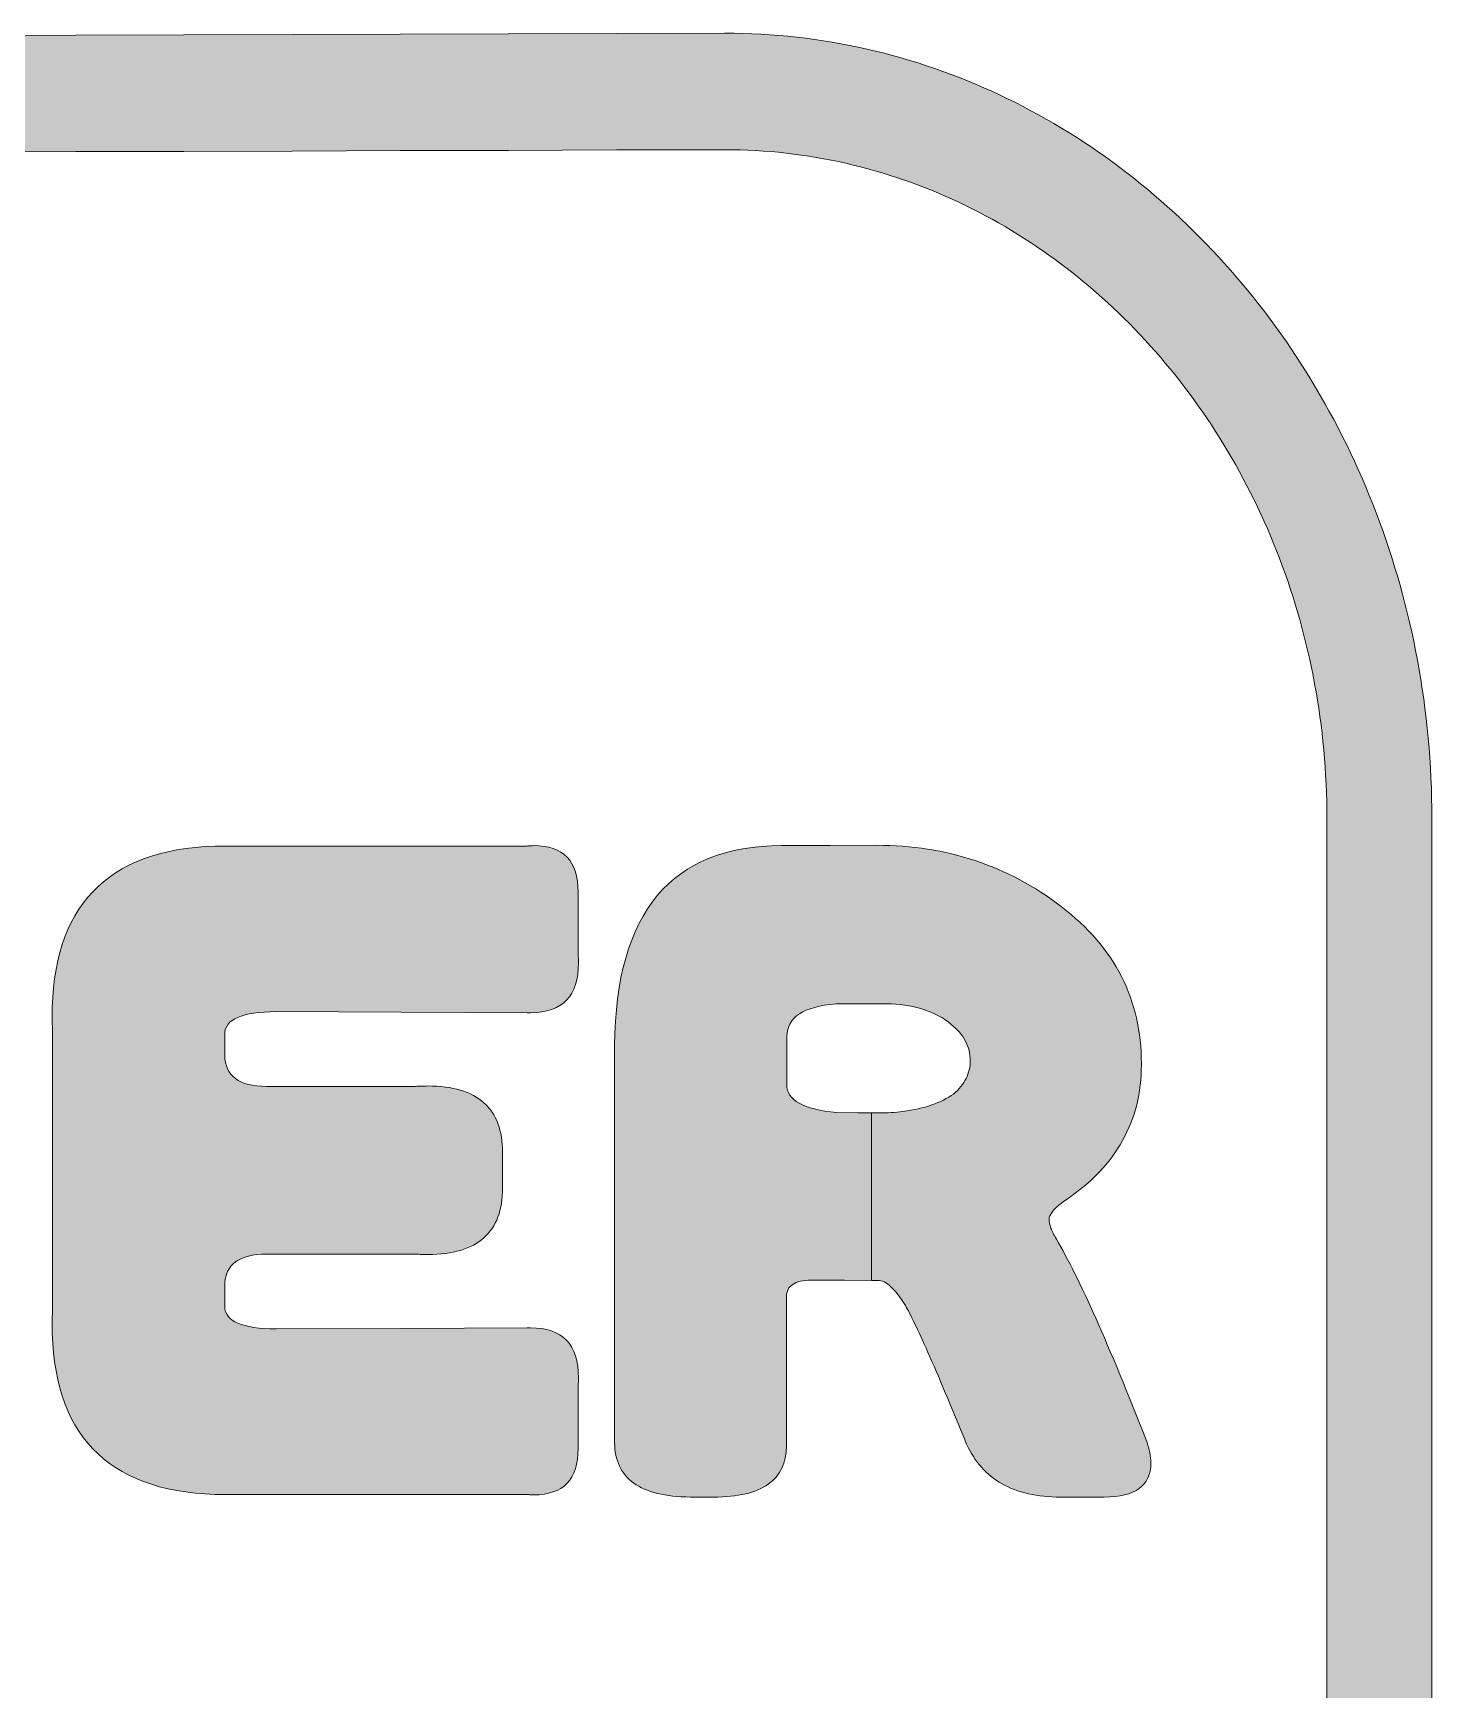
# Model space of a CAD drawing. Header units: millimetres. Extents: x 20 to 38, y -35 to 87.
# Drawn here: x 32.49 to 37.77, y 73.18 to 79.44 of the extents above; entities that cross this region are included whole.
import ezdxf

# ---------------------------------------------------------------- set-up
doc = ezdxf.new("R2010")
doc.units = ezdxf.units.MM
doc.header["$MEASUREMENT"] = 0
doc.layers.add('Layer 2', color=7, linetype='Continuous', lineweight=0)

# ---------------------------------------------------------------- blocks, each defined once
blk = doc.blocks.new('Block_0')
at = {"layer": 'Layer 2', "transparency": 33554687}
h = blk.add_hatch(color=7, dxfattribs=at)
h.dxf.hatch_style = 2
edge = h.paths.add_edge_path()
edge.add_spline(control_points=[(32.5635, 75.6802), (32.5629, 75.6862), (32.5626, 75.6922), (32.5624, 75.6981), (32.5622, 75.7041), (32.5621, 75.71), (32.5621, 75.716), (32.5621, 75.9246), (32.6132, 76.0829), (32.7156, 76.1908), (32.8181, 76.2987), (32.9717, 76.3563), (33.1767, 76.3637), (33.1767, 76.3637), (33.7663, 76.3637), (33.7663, 76.3637), (33.7663, 76.3637), (34.3559, 76.3637), (34.3559, 76.3637), (34.3608, 76.3642), (34.3652, 76.3646), (34.3696, 76.3648), (34.3739, 76.365), (34.378, 76.3651), (34.3821, 76.3651), (34.4379, 76.3651), (34.4796, 76.3505), (34.5074, 76.3214), (34.5351, 76.2922), (34.5489, 76.2485), (34.5489, 76.1901), (34.5489, 76.1901), (34.5489, 76.0709), (34.5489, 76.0709), (34.5489, 76.0709), (34.5489, 75.9517), (34.5489, 75.9517), (34.5496, 75.9467), (34.5499, 75.9418), (34.5501, 75.937), (34.5502, 75.9321), (34.5502, 75.9274), (34.5502, 75.9227), (34.5502, 75.8599), (34.5353, 75.8127), (34.5052, 75.7812), (34.4751, 75.7497), (34.43, 75.734), (34.3697, 75.734), (34.3697, 75.734), (34.3628, 75.734), (34.3628, 75.734), (34.3628, 75.734), (34.3559, 75.734), (34.3559, 75.734), (34.3559, 75.734), (33.8821, 75.736), (33.8821, 75.736), (33.8821, 75.736), (33.4082, 75.7381), (33.4082, 75.7381), (33.3443, 75.7376), (33.2961, 75.7303), (33.2638, 75.7163), (33.2314, 75.7023), (33.2148, 75.6816), (33.2139, 75.654), (33.2139, 75.654), (33.2139, 75.6134), (33.2139, 75.6134), (33.2139, 75.6134), (33.2139, 75.5727), (33.2139, 75.5727), (33.2148, 75.5336), (33.2284, 75.5043), (33.2548, 75.4848), (33.2812, 75.4653), (33.3204, 75.4556), (33.3724, 75.4556), (33.3724, 75.4556), (33.6533, 75.4556), (33.6533, 75.4556), (33.6533, 75.4556), (33.9343, 75.4556), (33.9343, 75.4556), (33.9422, 75.4561), (33.9501, 75.4565), (33.958, 75.4567), (33.9658, 75.4569), (33.9735, 75.457), (33.9811, 75.457), (34.0755, 75.457), (34.1461, 75.436), (34.1932, 75.3939), (34.2402, 75.3519), (34.2636, 75.2889), (34.2636, 75.2048), (34.2636, 75.2048), (34.2636, 75.1386), (34.2636, 75.1386), (34.2636, 75.1386), (34.2636, 75.0725), (34.2636, 75.0725), (34.2636, 74.9884), (34.2402, 74.9254), (34.1932, 74.8834), (34.1461, 74.8413), (34.0755, 74.8203), (33.9811, 74.8203), (33.9735, 74.8203), (33.9658, 74.8204), (33.958, 74.8206), (33.9501, 74.8208), (33.9422, 74.8212), (33.9343, 74.8217), (33.9343, 74.8217), (33.6533, 74.8217), (33.6533, 74.8217), (33.6533, 74.8217), (33.3724, 74.8217), (33.3724, 74.8217), (33.3204, 74.8217), (33.2812, 74.812), (33.2548, 74.7925), (33.2284, 74.7729), (33.2148, 74.7437), (33.2139, 74.7046), (33.2139, 74.7046), (33.2139, 74.6639), (33.2139, 74.6639), (33.2139, 74.6639), (33.2139, 74.6233), (33.2139, 74.6233), (33.2148, 74.5957), (33.2314, 74.5749), (33.2638, 74.5609), (33.2961, 74.547), (33.3443, 74.5397), (33.4082, 74.5392), (33.4082, 74.5392), (33.8821, 74.5413), (33.8821, 74.5413), (33.8821, 74.5413), (34.3559, 74.5433), (34.3559, 74.5433), (34.3559, 74.5433), (34.3628, 74.5433), (34.3628, 74.5433), (34.3628, 74.5433), (34.3697, 74.5433), (34.3697, 74.5433), (34.43, 74.5433), (34.4751, 74.5276), (34.5052, 74.4961), (34.5353, 74.4646), (34.5502, 74.4174), (34.5502, 74.3545), (34.5502, 74.3499), (34.5502, 74.3452), (34.5501, 74.3403), (34.5499, 74.3355), (34.5496, 74.3306), (34.5489, 74.3256), (34.5489, 74.3256), (34.5489, 74.2064), (34.5489, 74.2064), (34.5489, 74.2064), (34.5489, 74.0872), (34.5489, 74.0872), (34.5489, 74.0288), (34.5351, 73.9851), (34.5074, 73.9559), (34.4796, 73.9267), (34.4379, 73.9122), (34.3821, 73.9122), (34.378, 73.9122), (34.3739, 73.9123), (34.3696, 73.9125), (34.3652, 73.9127), (34.3608, 73.9131), (34.3559, 73.9136), (34.3559, 73.9136), (33.7663, 73.9136), (33.7663, 73.9136), (33.7663, 73.9136), (33.1767, 73.9136), (33.1767, 73.9136), (32.9717, 73.921), (32.8181, 73.9786), (32.7156, 74.0865), (32.6132, 74.1944), (32.5621, 74.3526), (32.5621, 74.5612), (32.5621, 74.5673), (32.5622, 74.5732), (32.5624, 74.5792), (32.5626, 74.5851), (32.5629, 74.591), (32.5635, 74.5971), (32.5635, 74.5971), (32.5635, 75.1386), (32.5635, 75.1386), (32.5635, 75.1386), (32.5635, 75.6802), (32.5635, 75.6802)], knot_values=[0, 0, 0, 0, 1, 1, 1, 2, 2, 2, 3, 3, 3, 4, 4, 4, 5, 5, 5, 6, 6, 6, 7, 7, 7, 8, 8, 8, 9, 9, 9, 10, 10, 10, 11, 11, 11, 12, 12, 12, 13, 13, 13, 14, 14, 14, 15, 15, 15, 16, 16, 16, 17, 17, 17, 18, 18, 18, 19, 19, 19, 20, 20, 20, 21, 21, 21, 22, 22, 22, 23, 23, 23, 24, 24, 24, 25, 25, 25, 26, 26, 26, 27, 27, 27, 28, 28, 28, 29, 29, 29, 30, 30, 30, 31, 31, 31, 32, 32, 32, 33, 33, 33, 34, 34, 34, 35, 35, 35, 36, 36, 36, 37, 37, 37, 38, 38, 38, 39, 39, 39, 40, 40, 40, 41, 41, 41, 42, 42, 42, 43, 43, 43, 44, 44, 44, 45, 45, 45, 46, 46, 46, 47, 47, 47, 48, 48, 48, 49, 49, 49, 50, 50, 50, 51, 51, 51, 52, 52, 52, 53, 53, 53, 54, 54, 54, 55, 55, 55, 56, 56, 56, 57, 57, 57, 58, 58, 58, 59, 59, 59, 60, 60, 60, 61, 61, 61, 62, 62, 62, 63, 63, 63, 64, 64, 64, 65, 65, 65, 66, 66, 66, 67, 67, 67, 68, 68, 68, 68], degree=3, periodic=0)
h = blk.add_hatch(color=7, dxfattribs=at)
h.dxf.hatch_style = 2
edge = h.paths.add_edge_path()
edge.add_spline(control_points=[(36.7083, 74.0717), (36.7055, 74.0857), (36.7014, 74.1005), (36.6959, 74.1161), (36.6256, 74.2967), (36.5621, 74.4504), (36.5054, 74.5774), (36.4487, 74.7044), (36.3987, 74.8046), (36.3555, 74.8782), (36.3463, 74.8939), (36.3395, 74.9079), (36.3349, 74.9203), (36.3302, 74.9327), (36.3279, 74.9435), (36.3279, 74.9526), (36.3279, 74.9554), (36.3282, 74.9579), (36.3287, 74.9601), (36.3291, 74.9624), (36.3298, 74.9645), (36.3307, 74.9664), (36.3348, 74.9755), (36.342, 74.9852), (36.3524, 74.9953), (36.3627, 75.0054), (36.3762, 75.016), (36.3927, 75.027), (36.4873, 75.0913), (36.5582, 75.1659), (36.6056, 75.251), (36.6529, 75.336), (36.6766, 75.4313), (36.6766, 75.5369), (36.6766, 75.5369), (36.6766, 75.5397), (36.6766, 75.5397), (36.6766, 75.5397), (36.6766, 75.5424), (36.6766, 75.5424), (36.6766, 75.6628), (36.6513, 75.7724), (36.6009, 75.8711), (36.5505, 75.9699), (36.4749, 76.0578), (36.3741, 76.135), (36.2733, 76.2121), (36.1649, 76.27), (36.0488, 76.3086), (35.9327, 76.3472), (35.8089, 76.3665), (35.6775, 76.3665), (35.6775, 76.3665), (35.5011, 76.3658), (35.5011, 76.3658), (35.5011, 76.3658), (35.3247, 76.3651), (35.3247, 76.3651), (35.3247, 76.3651), (35.3213, 76.3651), (35.3213, 76.3651), (35.3213, 76.3651), (35.3178, 76.3651), (35.3178, 76.3651), (35.1097, 76.3651), (34.9531, 76.3021), (34.8479, 76.1763), (34.7427, 76.0504), (34.6889, 75.8616), (34.6867, 75.6099), (34.6867, 75.6099), (34.6867, 74.8596), (34.6867, 74.8596), (34.6867, 74.8596), (34.6867, 74.1093), (34.6867, 74.1093), (34.6872, 74.0417), (34.7113, 73.9908), (34.7591, 73.9566), (34.8068, 73.9224), (34.8782, 73.9048), (34.9733, 73.9039), (34.9733, 73.9039), (35.0167, 73.9039), (35.0167, 73.9039), (35.0167, 73.9039), (35.0601, 73.9039), (35.0601, 73.9039), (35.1519, 73.9039), (35.2208, 73.92), (35.2668, 73.9522), (35.3127, 73.9844), (35.3357, 74.0326), (35.3357, 74.0968), (35.3357, 74.0968), (35.3357, 74.3793), (35.3357, 74.3793), (35.3357, 74.3793), (35.3357, 74.6618), (35.3357, 74.6618), (35.3362, 74.682), (35.3443, 74.6972), (35.3598, 74.7076), (35.3754, 74.7179), (35.3986, 74.7233), (35.4294, 74.7239), (35.4294, 74.7239), (35.5548, 74.7232), (35.5548, 74.7232), (35.5548, 74.7232), (35.6568, 74.7226), (35.6568, 74.7226), (35.6568, 74.9335), (35.6568, 75.1444), (35.6568, 75.3552), (35.6568, 75.3552), (35.6051, 75.3557), (35.6051, 75.3557), (35.6051, 75.3557), (35.5245, 75.3564), (35.5245, 75.3564), (35.462, 75.3627), (35.4151, 75.3747), (35.3839, 75.3922), (35.3527, 75.4097), (35.3371, 75.4327), (35.3371, 75.4611), (35.3371, 75.4611), (35.3371, 75.5527), (35.3371, 75.5527), (35.3371, 75.5527), (35.3371, 75.6444), (35.3371, 75.6444), (35.338, 75.6807), (35.3539, 75.7091), (35.3849, 75.7295), (35.4159, 75.7499), (35.462, 75.7624), (35.5231, 75.767), (35.5231, 75.767), (35.6279, 75.767), (35.6279, 75.767), (35.6279, 75.767), (35.7326, 75.767), (35.7326, 75.767), (35.7786, 75.7651), (35.8203, 75.7579), (35.8577, 75.7453), (35.8951, 75.7327), (35.9283, 75.7147), (35.9572, 75.6912), (35.9815, 75.6711), (35.9998, 75.6495), (36.012, 75.6265), (36.0241, 75.6035), (36.0303, 75.5791), (36.0303, 75.5534), (36.0303, 75.5291), (36.025, 75.5064), (36.0145, 75.4853), (36.0039, 75.4641), (35.9881, 75.4446), (35.9669, 75.4267), (35.9443, 75.4101), (35.9171, 75.3963), (35.8852, 75.3853), (35.8533, 75.3743), (35.8167, 75.366), (35.7753, 75.3605), (35.761, 75.3586), (35.7465, 75.3572), (35.7316, 75.3563), (35.7167, 75.3554), (35.7014, 75.355), (35.6858, 75.355), (35.6858, 75.355), (35.6568, 75.3552), (35.6568, 75.3552), (35.6568, 75.1444), (35.6568, 74.9335), (35.6568, 74.7226), (35.6568, 74.7226), (35.6802, 74.7225), (35.6802, 74.7225), (35.6959, 74.7225), (35.7125, 74.7146), (35.7299, 74.6987), (35.7473, 74.6829), (35.7657, 74.6591), (35.785, 74.6274), (35.8034, 74.5966), (35.8319, 74.5376), (35.8705, 74.4503), (35.9091, 74.3631), (35.9577, 74.2476), (36.0165, 74.1037), (36.0468, 74.0371), (36.0915, 73.9871), (36.1505, 73.9538), (36.2096, 73.9205), (36.283, 73.9039), (36.3706, 73.9039), (36.3706, 73.9039), (36.4533, 73.9039), (36.4533, 73.9039), (36.4533, 73.9039), (36.536, 73.9039), (36.536, 73.9039), (36.5947, 73.9039), (36.6388, 73.9146), (36.6683, 73.936), (36.6977, 73.9573), (36.7124, 73.9894), (36.7124, 74.0321), (36.7124, 74.0445), (36.711, 74.0577), (36.7083, 74.0717)], knot_values=[0, 0, 0, 0, 1, 1, 1, 2, 2, 2, 3, 3, 3, 4, 4, 4, 5, 5, 5, 6, 6, 6, 7, 7, 7, 8, 8, 8, 9, 9, 9, 10, 10, 10, 11, 11, 11, 12, 12, 12, 13, 13, 13, 14, 14, 14, 15, 15, 15, 16, 16, 16, 17, 17, 17, 18, 18, 18, 19, 19, 19, 20, 20, 20, 21, 21, 21, 22, 22, 22, 23, 23, 23, 24, 24, 24, 25, 25, 25, 26, 26, 26, 27, 27, 27, 28, 28, 28, 29, 29, 29, 30, 30, 30, 31, 31, 31, 32, 32, 32, 33, 33, 33, 34, 34, 34, 35, 35, 35, 36, 36, 36, 37, 37, 37, 38, 38, 38, 39, 39, 39, 40, 40, 40, 41, 41, 41, 42, 42, 42, 43, 43, 43, 44, 44, 44, 45, 45, 45, 46, 46, 46, 47, 47, 47, 48, 48, 48, 49, 49, 49, 50, 50, 50, 51, 51, 51, 52, 52, 52, 53, 53, 53, 54, 54, 54, 55, 55, 55, 56, 56, 56, 57, 57, 57, 58, 58, 58, 59, 59, 59, 60, 60, 60, 61, 61, 61, 62, 62, 62, 63, 63, 63, 64, 64, 64, 65, 65, 65, 66, 66, 66, 67, 67, 67, 68, 68, 68, 69, 69, 69, 70, 70, 70, 71, 71, 71, 72, 72, 72, 72], degree=3, periodic=0)
at = {"layer": 'Layer 2'}
for points, knots in [([(32.5635, 75.6802), (32.5629, 75.6862), (32.5626, 75.6922), (32.5624, 75.6981), (32.5622, 75.7041), (32.5621, 75.71), (32.5621, 75.716), (32.5621, 75.9246), (32.6132, 76.0829), (32.7156, 76.1908), (32.8181, 76.2987), (32.9717, 76.3563), (33.1767, 76.3637), (33.1767, 76.3637), (33.7663, 76.3637), (33.7663, 76.3637), (33.7663, 76.3637), (34.3559, 76.3637), (34.3559, 76.3637), (34.3608, 76.3642), (34.3652, 76.3646), (34.3696, 76.3648), (34.3739, 76.365), (34.378, 76.3651), (34.3821, 76.3651), (34.4379, 76.3651), (34.4796, 76.3505), (34.5074, 76.3214), (34.5351, 76.2922), (34.5489, 76.2485), (34.5489, 76.1901), (34.5489, 76.1901), (34.5489, 76.0709), (34.5489, 76.0709), (34.5489, 76.0709), (34.5489, 75.9517), (34.5489, 75.9517), (34.5496, 75.9467), (34.5499, 75.9418), (34.5501, 75.937), (34.5502, 75.9321), (34.5502, 75.9274), (34.5502, 75.9227), (34.5502, 75.8599), (34.5353, 75.8127), (34.5052, 75.7812), (34.4751, 75.7497), (34.43, 75.734), (34.3697, 75.734), (34.3697, 75.734), (34.3628, 75.734), (34.3628, 75.734), (34.3628, 75.734), (34.3559, 75.734), (34.3559, 75.734), (34.3559, 75.734), (33.8821, 75.736), (33.8821, 75.736), (33.8821, 75.736), (33.4082, 75.7381), (33.4082, 75.7381), (33.3443, 75.7376), (33.2961, 75.7303), (33.2638, 75.7163), (33.2314, 75.7023), (33.2148, 75.6816), (33.2139, 75.654), (33.2139, 75.654), (33.2139, 75.6134), (33.2139, 75.6134), (33.2139, 75.6134), (33.2139, 75.5727), (33.2139, 75.5727), (33.2148, 75.5336), (33.2284, 75.5043), (33.2548, 75.4848), (33.2812, 75.4653), (33.3204, 75.4556), (33.3724, 75.4556), (33.3724, 75.4556), (33.6533, 75.4556), (33.6533, 75.4556), (33.6533, 75.4556), (33.9343, 75.4556), (33.9343, 75.4556), (33.9422, 75.4561), (33.9501, 75.4565), (33.958, 75.4567), (33.9658, 75.4569), (33.9735, 75.457), (33.9811, 75.457), (34.0755, 75.457), (34.1461, 75.436), (34.1932, 75.3939), (34.2402, 75.3519), (34.2636, 75.2889), (34.2636, 75.2048), (34.2636, 75.2048), (34.2636, 75.1386), (34.2636, 75.1386), (34.2636, 75.1386), (34.2636, 75.0725), (34.2636, 75.0725), (34.2636, 74.9884), (34.2402, 74.9254), (34.1932, 74.8834), (34.1461, 74.8413), (34.0755, 74.8203), (33.9811, 74.8203), (33.9735, 74.8203), (33.9658, 74.8204), (33.958, 74.8206), (33.9501, 74.8208), (33.9422, 74.8212), (33.9343, 74.8217), (33.9343, 74.8217), (33.6533, 74.8217), (33.6533, 74.8217), (33.6533, 74.8217), (33.3724, 74.8217), (33.3724, 74.8217), (33.3204, 74.8217), (33.2812, 74.812), (33.2548, 74.7925), (33.2284, 74.7729), (33.2148, 74.7437), (33.2139, 74.7046), (33.2139, 74.7046), (33.2139, 74.6639), (33.2139, 74.6639), (33.2139, 74.6639), (33.2139, 74.6233), (33.2139, 74.6233), (33.2148, 74.5957), (33.2314, 74.5749), (33.2638, 74.5609), (33.2961, 74.547), (33.3443, 74.5397), (33.4082, 74.5392), (33.4082, 74.5392), (33.8821, 74.5413), (33.8821, 74.5413), (33.8821, 74.5413), (34.3559, 74.5433), (34.3559, 74.5433), (34.3559, 74.5433), (34.3628, 74.5433), (34.3628, 74.5433), (34.3628, 74.5433), (34.3697, 74.5433), (34.3697, 74.5433), (34.43, 74.5433), (34.4751, 74.5276), (34.5052, 74.4961), (34.5353, 74.4646), (34.5502, 74.4174), (34.5502, 74.3545), (34.5502, 74.3499), (34.5502, 74.3452), (34.5501, 74.3403), (34.5499, 74.3355), (34.5496, 74.3306), (34.5489, 74.3256), (34.5489, 74.3256), (34.5489, 74.2064), (34.5489, 74.2064), (34.5489, 74.2064), (34.5489, 74.0872), (34.5489, 74.0872), (34.5489, 74.0288), (34.5351, 73.9851), (34.5074, 73.9559), (34.4796, 73.9267), (34.4379, 73.9122), (34.3821, 73.9122), (34.378, 73.9122), (34.3739, 73.9123), (34.3696, 73.9125), (34.3652, 73.9127), (34.3608, 73.9131), (34.3559, 73.9136), (34.3559, 73.9136), (33.7663, 73.9136), (33.7663, 73.9136), (33.7663, 73.9136), (33.1767, 73.9136), (33.1767, 73.9136), (32.9717, 73.921), (32.8181, 73.9786), (32.7156, 74.0865), (32.6132, 74.1944), (32.5621, 74.3526), (32.5621, 74.5612), (32.5621, 74.5673), (32.5622, 74.5732), (32.5624, 74.5792), (32.5626, 74.5851), (32.5629, 74.591), (32.5635, 74.5971), (32.5635, 74.5971), (32.5635, 75.1386), (32.5635, 75.1386), (32.5635, 75.1386), (32.5635, 75.6802), (32.5635, 75.6802)], [0, 0, 0, 0, 1, 1, 1, 2, 2, 2, 3, 3, 3, 4, 4, 4, 5, 5, 5, 6, 6, 6, 7, 7, 7, 8, 8, 8, 9, 9, 9, 10, 10, 10, 11, 11, 11, 12, 12, 12, 13, 13, 13, 14, 14, 14, 15, 15, 15, 16, 16, 16, 17, 17, 17, 18, 18, 18, 19, 19, 19, 20, 20, 20, 21, 21, 21, 22, 22, 22, 23, 23, 23, 24, 24, 24, 25, 25, 25, 26, 26, 26, 27, 27, 27, 28, 28, 28, 29, 29, 29, 30, 30, 30, 31, 31, 31, 32, 32, 32, 33, 33, 33, 34, 34, 34, 35, 35, 35, 36, 36, 36, 37, 37, 37, 38, 38, 38, 39, 39, 39, 40, 40, 40, 41, 41, 41, 42, 42, 42, 43, 43, 43, 44, 44, 44, 45, 45, 45, 46, 46, 46, 47, 47, 47, 48, 48, 48, 49, 49, 49, 50, 50, 50, 51, 51, 51, 52, 52, 52, 53, 53, 53, 54, 54, 54, 55, 55, 55, 56, 56, 56, 57, 57, 57, 58, 58, 58, 59, 59, 59, 60, 60, 60, 61, 61, 61, 62, 62, 62, 63, 63, 63, 64, 64, 64, 65, 65, 65, 66, 66, 66, 67, 67, 67, 68, 68, 68, 68]), ([(36.7083, 74.0717), (36.7055, 74.0857), (36.7014, 74.1005), (36.6959, 74.1161), (36.6256, 74.2967), (36.5621, 74.4504), (36.5054, 74.5774), (36.4487, 74.7044), (36.3987, 74.8046), (36.3555, 74.8782), (36.3463, 74.8939), (36.3395, 74.9079), (36.3349, 74.9203), (36.3302, 74.9327), (36.3279, 74.9435), (36.3279, 74.9526), (36.3279, 74.9554), (36.3282, 74.9579), (36.3287, 74.9601), (36.3291, 74.9624), (36.3298, 74.9645), (36.3307, 74.9664), (36.3348, 74.9755), (36.342, 74.9852), (36.3524, 74.9953), (36.3627, 75.0054), (36.3762, 75.016), (36.3927, 75.027), (36.4873, 75.0913), (36.5582, 75.1659), (36.6056, 75.251), (36.6529, 75.336), (36.6766, 75.4313), (36.6766, 75.5369), (36.6766, 75.5369), (36.6766, 75.5397), (36.6766, 75.5397), (36.6766, 75.5397), (36.6766, 75.5424), (36.6766, 75.5424), (36.6766, 75.6628), (36.6513, 75.7724), (36.6009, 75.8711), (36.5505, 75.9699), (36.4749, 76.0578), (36.3741, 76.135), (36.2733, 76.2121), (36.1649, 76.27), (36.0488, 76.3086), (35.9327, 76.3472), (35.8089, 76.3665), (35.6775, 76.3665), (35.6775, 76.3665), (35.5011, 76.3658), (35.5011, 76.3658), (35.5011, 76.3658), (35.3247, 76.3651), (35.3247, 76.3651), (35.3247, 76.3651), (35.3213, 76.3651), (35.3213, 76.3651), (35.3213, 76.3651), (35.3178, 76.3651), (35.3178, 76.3651), (35.1097, 76.3651), (34.9531, 76.3021), (34.8479, 76.1763), (34.7427, 76.0504), (34.6889, 75.8616), (34.6867, 75.6099), (34.6867, 75.6099), (34.6867, 74.8596), (34.6867, 74.8596), (34.6867, 74.8596), (34.6867, 74.1093), (34.6867, 74.1093), (34.6872, 74.0417), (34.7113, 73.9908), (34.7591, 73.9566), (34.8068, 73.9224), (34.8782, 73.9048), (34.9733, 73.9039), (34.9733, 73.9039), (35.0167, 73.9039), (35.0167, 73.9039), (35.0167, 73.9039), (35.0601, 73.9039), (35.0601, 73.9039), (35.1519, 73.9039), (35.2208, 73.92), (35.2668, 73.9522), (35.3127, 73.9844), (35.3357, 74.0326), (35.3357, 74.0968), (35.3357, 74.0968), (35.3357, 74.3793), (35.3357, 74.3793), (35.3357, 74.3793), (35.3357, 74.6618), (35.3357, 74.6618), (35.3362, 74.682), (35.3443, 74.6972), (35.3598, 74.7076), (35.3754, 74.7179), (35.3986, 74.7233), (35.4294, 74.7239), (35.4294, 74.7239), (35.5548, 74.7232), (35.5548, 74.7232), (35.5548, 74.7232), (35.6568, 74.7226), (35.6568, 74.7226), (35.6568, 74.9335), (35.6568, 75.1444), (35.6568, 75.3552), (35.6568, 75.3552), (35.6051, 75.3557), (35.6051, 75.3557), (35.6051, 75.3557), (35.5245, 75.3564), (35.5245, 75.3564), (35.462, 75.3627), (35.4151, 75.3747), (35.3839, 75.3922), (35.3527, 75.4097), (35.3371, 75.4327), (35.3371, 75.4611), (35.3371, 75.4611), (35.3371, 75.5527), (35.3371, 75.5527), (35.3371, 75.5527), (35.3371, 75.6444), (35.3371, 75.6444), (35.338, 75.6807), (35.3539, 75.7091), (35.3849, 75.7295), (35.4159, 75.7499), (35.462, 75.7624), (35.5231, 75.767), (35.5231, 75.767), (35.6279, 75.767), (35.6279, 75.767), (35.6279, 75.767), (35.7326, 75.767), (35.7326, 75.767), (35.7786, 75.7651), (35.8203, 75.7579), (35.8577, 75.7453), (35.8951, 75.7327), (35.9283, 75.7147), (35.9572, 75.6912), (35.9815, 75.6711), (35.9998, 75.6495), (36.012, 75.6265), (36.0241, 75.6035), (36.0303, 75.5791), (36.0303, 75.5534), (36.0303, 75.5291), (36.025, 75.5064), (36.0145, 75.4853), (36.0039, 75.4641), (35.9881, 75.4446), (35.9669, 75.4267), (35.9443, 75.4101), (35.9171, 75.3963), (35.8852, 75.3853), (35.8533, 75.3743), (35.8167, 75.366), (35.7753, 75.3605), (35.761, 75.3586), (35.7465, 75.3572), (35.7316, 75.3563), (35.7167, 75.3554), (35.7014, 75.355), (35.6858, 75.355), (35.6858, 75.355), (35.6568, 75.3552), (35.6568, 75.3552), (35.6568, 75.1444), (35.6568, 74.9335), (35.6568, 74.7226), (35.6568, 74.7226), (35.6802, 74.7225), (35.6802, 74.7225), (35.6959, 74.7225), (35.7125, 74.7146), (35.7299, 74.6987), (35.7473, 74.6829), (35.7657, 74.6591), (35.785, 74.6274), (35.8034, 74.5966), (35.8319, 74.5376), (35.8705, 74.4503), (35.9091, 74.3631), (35.9577, 74.2476), (36.0165, 74.1037), (36.0468, 74.0371), (36.0915, 73.9871), (36.1505, 73.9538), (36.2096, 73.9205), (36.283, 73.9039), (36.3706, 73.9039), (36.3706, 73.9039), (36.4533, 73.9039), (36.4533, 73.9039), (36.4533, 73.9039), (36.536, 73.9039), (36.536, 73.9039), (36.5947, 73.9039), (36.6388, 73.9146), (36.6683, 73.936), (36.6977, 73.9573), (36.7124, 73.9894), (36.7124, 74.0321), (36.7124, 74.0445), (36.711, 74.0577), (36.7083, 74.0717)], [0, 0, 0, 0, 1, 1, 1, 2, 2, 2, 3, 3, 3, 4, 4, 4, 5, 5, 5, 6, 6, 6, 7, 7, 7, 8, 8, 8, 9, 9, 9, 10, 10, 10, 11, 11, 11, 12, 12, 12, 13, 13, 13, 14, 14, 14, 15, 15, 15, 16, 16, 16, 17, 17, 17, 18, 18, 18, 19, 19, 19, 20, 20, 20, 21, 21, 21, 22, 22, 22, 23, 23, 23, 24, 24, 24, 25, 25, 25, 26, 26, 26, 27, 27, 27, 28, 28, 28, 29, 29, 29, 30, 30, 30, 31, 31, 31, 32, 32, 32, 33, 33, 33, 34, 34, 34, 35, 35, 35, 36, 36, 36, 37, 37, 37, 38, 38, 38, 39, 39, 39, 40, 40, 40, 41, 41, 41, 42, 42, 42, 43, 43, 43, 44, 44, 44, 45, 45, 45, 46, 46, 46, 47, 47, 47, 48, 48, 48, 49, 49, 49, 50, 50, 50, 51, 51, 51, 52, 52, 52, 53, 53, 53, 54, 54, 54, 55, 55, 55, 56, 56, 56, 57, 57, 57, 58, 58, 58, 59, 59, 59, 60, 60, 60, 61, 61, 61, 62, 62, 62, 63, 63, 63, 64, 64, 64, 65, 65, 65, 66, 66, 66, 67, 67, 67, 68, 68, 68, 69, 69, 69, 70, 70, 70, 71, 71, 71, 72, 72, 72, 72])]:
    blk.add_open_spline(points, degree=3, knots=knots, dxfattribs=at)

msp = doc.modelspace()

# ---------------------------------------------------------------- hatches: boundary and pattern name
at = {"layer": 'Layer 2', "transparency": 33554687}
h = msp.add_hatch(color=7, dxfattribs=at)
h.dxf.hatch_style = 2
edge = h.paths.add_edge_path()
edge.add_spline(control_points=[(35.1023, 79.435), (35.1023, 79.435), (34.6939, 79.4338), (34.6939, 79.4338), (34.6939, 79.4338), (34.2854, 79.4325), (34.2854, 79.4325), (34.2854, 79.4325), (33.8769, 79.4313), (33.8769, 79.4313), (33.8769, 79.4313), (33.4685, 79.43), (33.4685, 79.43), (33.4685, 79.43), (33.06, 79.4287), (33.06, 79.4287), (33.06, 79.4287), (32.6516, 79.4275), (32.6516, 79.4275), (32.6516, 79.4275), (32.2431, 79.4262), (32.2431, 79.4262), (32.2431, 79.4262), (31.8346, 79.4249), (31.8346, 79.4249), (31.8346, 79.4054), (31.8346, 79.3872), (31.8346, 79.3699), (31.8346, 79.3526), (31.8346, 79.3362), (31.8346, 79.3202), (31.8346, 79.3042), (31.8346, 79.2887), (31.8346, 79.2732), (31.8346, 79.2576), (31.8346, 79.2421), (31.8346, 79.2261), (31.8346, 79.2101), (31.8346, 79.1937), (31.8346, 79.1764), (31.8346, 79.159), (31.8346, 79.1408), (31.8346, 79.1213), (31.8346, 79.1018), (31.8346, 79.0809), (31.8346, 79.0583), (31.8346, 79.0357), (31.8346, 79.0113), (31.8346, 78.9846), (31.8346, 78.9846), (32.2431, 78.9859), (32.2431, 78.9859), (32.2431, 78.9859), (32.6516, 78.9872), (32.6516, 78.9872), (32.6516, 78.9872), (33.06, 78.9884), (33.06, 78.9884), (33.06, 78.9884), (33.4685, 78.9897), (33.4685, 78.9897), (33.4685, 78.9897), (33.8769, 78.991), (33.8769, 78.991), (33.8769, 78.991), (34.2854, 78.9922), (34.2854, 78.9922), (34.2854, 78.9922), (34.6939, 78.9935), (34.6939, 78.9935), (34.6939, 78.9935), (35.1023, 78.9947), (35.1023, 78.9947), (35.2591, 78.9947), (35.4122, 78.977), (35.5602, 78.9433), (35.7081, 78.9096), (35.8509, 78.8599), (35.9869, 78.7959), (36.123, 78.7319), (36.2523, 78.6536), (36.3733, 78.5627), (36.4944, 78.4718), (36.6072, 78.3684), (36.7101, 78.254), (36.8131, 78.1397), (36.9063, 78.0144), (36.9882, 77.88), (37.07, 77.7456), (37.1405, 77.602), (37.1982, 77.451), (37.2558, 77.2999), (37.3006, 77.1414), (37.331, 76.9771), (37.3613, 76.8128), (37.3773, 76.6428), (37.3773, 76.4687), (37.3773, 76.4687), (37.3773, 62.9603), (37.3773, 62.9603), (37.3773, 62.9603), (37.3773, 49.4518), (37.3773, 49.4518), (37.3773, 49.4518), (37.3773, 35.9434), (37.3773, 35.9434), (37.3773, 35.9434), (37.3773, 22.435), (37.3773, 22.435), (37.3773, 22.435), (37.3773, 8.9265), (37.3773, 8.9265), (37.3773, 8.9265), (37.3773, -4.5819), (37.3773, -4.5819), (37.3773, -4.5819), (37.3773, -18.0904), (37.3773, -18.0904), (37.3773, -18.0904), (37.3773, -31.5988), (37.3773, -31.5988), (37.3773, -31.7729), (37.3613, -31.9429), (37.331, -32.1072), (37.3006, -32.2715), (37.2558, -32.43), (37.1982, -32.581), (37.1405, -32.7321), (37.07, -32.8757), (36.9882, -33.0101), (36.9063, -33.1445), (36.8131, -33.2697), (36.7101, -33.384), (36.6072, -33.4984), (36.4944, -33.6018), (36.3733, -33.6927), (36.2523, -33.7836), (36.123, -33.8619), (35.9869, -33.9259), (35.8509, -33.9899), (35.7081, -34.0396), (35.5602, -34.0733), (35.4122, -34.107), (35.2591, -34.1247), (35.1023, -34.1247), (35.1023, -34.1247), (33.4952, -34.1247), (33.4952, -34.1247), (33.4952, -34.1247), (31.888, -34.1247), (31.888, -34.1247), (31.888, -34.1247), (30.2809, -34.1247), (30.2809, -34.1247), (30.2809, -34.1247), (28.6737, -34.1247), (28.6737, -34.1247), (28.6737, -34.1247), (27.0665, -34.1247), (27.0665, -34.1247), (27.0665, -34.1247), (25.4594, -34.1247), (25.4594, -34.1247), (25.4594, -34.1247), (23.8522, -34.1247), (23.8522, -34.1247), (23.8522, -34.1247), (22.2451, -34.1247), (22.2451, -34.1247), (22.0883, -34.1247), (21.9352, -34.107), (21.7872, -34.0733), (21.6393, -34.0396), (21.4965, -33.9899), (21.3605, -33.9259), (21.2245, -33.8619), (21.0952, -33.7836), (20.9741, -33.6927), (20.8531, -33.6018), (20.7403, -33.4984), (20.6373, -33.384), (20.5344, -33.2697), (20.4412, -33.1445), (20.3593, -33.0101), (20.2775, -32.8757), (20.207, -32.7321), (20.1493, -32.581), (20.0917, -32.43), (20.0469, -32.2715), (20.0166, -32.1072), (19.9862, -31.9429), (19.9703, -31.7729), (19.9703, -31.5988), (19.9703, -31.5988), (19.9703, -18.0904), (19.9703, -18.0904), (19.9703, -18.0904), (19.9703, -4.5819), (19.9703, -4.5819), (19.9703, -4.5819), (19.9703, 8.9265), (19.9703, 8.9265), (19.9703, 8.9265), (19.9703, 22.435), (19.9703, 22.435), (19.9703, 22.435), (19.9703, 35.9434), (19.9703, 35.9434), (19.9703, 35.9434), (19.9703, 49.4518), (19.9703, 49.4518), (19.9703, 49.4518), (19.9703, 62.9603), (19.9703, 62.9603), (19.9703, 62.9603), (19.9703, 76.4687), (19.9703, 76.4687), (19.9703, 76.6428), (19.9862, 76.8128), (20.0166, 76.9771), (20.0469, 77.1414), (20.0917, 77.2999), (20.1493, 77.451), (20.207, 77.602), (20.2775, 77.7456), (20.3593, 77.88), (20.4412, 78.0144), (20.5344, 78.1397), (20.6373, 78.254), (20.7403, 78.3684), (20.8531, 78.4718), (20.9741, 78.5627), (21.0952, 78.6536), (21.2245, 78.7319), (21.3605, 78.7959), (21.4965, 78.8599), (21.6393, 78.9096), (21.7872, 78.9433), (21.9352, 78.977), (22.0883, 78.9947), (22.2451, 78.9947), (22.2451, 78.9947), (22.6633, 78.9947), (22.6633, 78.9947), (22.6633, 78.9947), (23.0814, 78.9947), (23.0814, 78.9947), (23.0814, 78.9947), (23.4996, 78.9947), (23.4996, 78.9947), (23.4996, 78.9947), (23.9178, 78.9947), (23.9178, 78.9947), (23.9178, 78.9947), (24.336, 78.9947), (24.336, 78.9947), (24.336, 78.9947), (24.4014, 78.9947), (24.4014, 78.9947), (24.4014, 78.9947), (24.6057, 78.9947), (24.6057, 78.9947), (24.6057, 78.9947), (24.7105, 78.9947), (24.7105, 78.9947), (24.7105, 79.0214), (24.7105, 79.0458), (24.7105, 79.0684), (24.7105, 79.091), (24.7105, 79.1119), (24.7105, 79.1314), (24.7105, 79.1509), (24.7105, 79.1691), (24.7105, 79.1865), (24.7105, 79.2038), (24.7105, 79.2202), (24.7105, 79.2362), (24.7105, 79.2522), (24.7105, 79.2677), (24.7105, 79.2833), (24.7105, 79.2988), (24.7105, 79.3143), (24.7105, 79.3303), (24.7105, 79.3463), (24.7105, 79.3627), (24.7105, 79.38), (24.7105, 79.3973), (24.7105, 79.4155), (24.7105, 79.435), (24.7105, 79.435), (24.5962, 79.4332), (24.5962, 79.4332), (24.5962, 79.4332), (24.4014, 79.435), (24.4014, 79.435), (24.4014, 79.435), (24.336, 79.435), (24.336, 79.435), (24.336, 79.435), (23.9178, 79.435), (23.9178, 79.435), (23.9178, 79.435), (23.4996, 79.435), (23.4996, 79.435), (23.4996, 79.435), (23.0814, 79.435), (23.0814, 79.435), (23.0814, 79.435), (22.6633, 79.435), (22.6633, 79.435), (22.6633, 79.435), (22.2451, 79.435), (22.2451, 79.435), (22.061, 79.435), (21.8811, 79.4142), (21.7074, 79.3747), (21.5337, 79.3351), (21.366, 79.2767), (21.2063, 79.2016), (21.0465, 79.1264), (20.8947, 79.0345), (20.7526, 78.9277), (20.6104, 78.821), (20.478, 78.6995), (20.3571, 78.5652), (20.2361, 78.431), (20.1267, 78.2839), (20.0306, 78.1261), (19.9345, 77.9682), (19.8517, 77.7996), (19.784, 77.6222), (19.7164, 77.4448), (19.6638, 77.2587), (19.6281, 77.0658), (19.5925, 76.8729), (19.5738, 76.6732), (19.5738, 76.4687), (19.5738, 76.4687), (19.5738, 62.9603), (19.5738, 62.9603), (19.5738, 62.9603), (19.5738, 49.4518), (19.5738, 49.4518), (19.5738, 49.4518), (19.5738, 35.9434), (19.5738, 35.9434), (19.5738, 35.9434), (19.5738, 22.435), (19.5738, 22.435), (19.5738, 22.435), (19.5738, 8.9265), (19.5738, 8.9265), (19.5738, 8.9265), (19.5738, -4.5819), (19.5738, -4.5819), (19.5738, -4.5819), (19.5738, -18.0904), (19.5738, -18.0904), (19.5738, -18.0904), (19.5738, -31.5988), (19.5738, -31.5988), (19.5738, -31.8033), (19.5925, -32.0029), (19.6281, -32.1959), (19.6638, -32.3888), (19.7164, -32.5749), (19.784, -32.7523), (19.8517, -32.9297), (19.9345, -33.0983), (20.0306, -33.2561), (20.1267, -33.4139), (20.2361, -33.561), (20.3571, -33.6952), (20.478, -33.8295), (20.6104, -33.951), (20.7526, -34.0577), (20.8947, -34.1644), (21.0465, -34.2564), (21.2063, -34.3315), (21.366, -34.4067), (21.5337, -34.465), (21.7074, -34.5046), (21.8811, -34.5442), (22.061, -34.565), (22.2451, -34.565), (22.2451, -34.565), (23.8522, -34.565), (23.8522, -34.565), (23.8522, -34.565), (25.4594, -34.565), (25.4594, -34.565), (25.4594, -34.565), (27.0665, -34.565), (27.0665, -34.565), (27.0665, -34.565), (28.6737, -34.565), (28.6737, -34.565), (28.6737, -34.565), (30.2809, -34.565), (30.2809, -34.565), (30.2809, -34.565), (31.888, -34.565), (31.888, -34.565), (31.888, -34.565), (33.4952, -34.565), (33.4952, -34.565), (33.4952, -34.565), (35.1023, -34.565), (35.1023, -34.565), (35.2865, -34.565), (35.4663, -34.5442), (35.64, -34.5046), (35.8138, -34.465), (35.9814, -34.4067), (36.1411, -34.3315), (36.3009, -34.2564), (36.4527, -34.1644), (36.5949, -34.0577), (36.737, -33.951), (36.8695, -33.8295), (36.9904, -33.6952), (37.1113, -33.561), (37.2208, -33.4139), (37.3169, -33.2561), (37.413, -33.0983), (37.4958, -32.9297), (37.5635, -32.7523), (37.6312, -32.5749), (37.6838, -32.3888), (37.7194, -32.1959), (37.7551, -32.0029), (37.7738, -31.8033), (37.7738, -31.5988), (37.7738, -31.5988), (37.7738, -18.0904), (37.7738, -18.0904), (37.7738, -18.0904), (37.7738, -4.5819), (37.7738, -4.5819), (37.7738, -4.5819), (37.7738, 8.9265), (37.7738, 8.9265), (37.7738, 8.9265), (37.7738, 22.435), (37.7738, 22.435), (37.7738, 22.435), (37.7738, 35.9434), (37.7738, 35.9434), (37.7738, 35.9434), (37.7738, 49.4518), (37.7738, 49.4518), (37.7738, 49.4518), (37.7738, 62.9603), (37.7738, 62.9603), (37.7738, 62.9603), (37.7738, 76.4687), (37.7738, 76.4687), (37.7738, 76.6732), (37.7551, 76.8729), (37.7194, 77.0658), (37.6838, 77.2587), (37.6312, 77.4448), (37.5635, 77.6222), (37.4958, 77.7996), (37.413, 77.9682), (37.3169, 78.1261), (37.2208, 78.2839), (37.1113, 78.431), (36.9904, 78.5652), (36.8695, 78.6995), (36.737, 78.821), (36.5949, 78.9277), (36.4527, 79.0345), (36.3009, 79.1264), (36.1411, 79.2016), (35.9814, 79.2767), (35.8138, 79.3351), (35.64, 79.3747), (35.4663, 79.4142), (35.2865, 79.435), (35.1023, 79.435)], knot_values=[0, 0, 0, 0, 1, 1, 1, 2, 2, 2, 3, 3, 3, 4, 4, 4, 5, 5, 5, 6, 6, 6, 7, 7, 7, 8, 8, 8, 9, 9, 9, 10, 10, 10, 11, 11, 11, 12, 12, 12, 13, 13, 13, 14, 14, 14, 15, 15, 15, 16, 16, 16, 17, 17, 17, 18, 18, 18, 19, 19, 19, 20, 20, 20, 21, 21, 21, 22, 22, 22, 23, 23, 23, 24, 24, 24, 25, 25, 25, 26, 26, 26, 27, 27, 27, 28, 28, 28, 29, 29, 29, 30, 30, 30, 31, 31, 31, 32, 32, 32, 33, 33, 33, 34, 34, 34, 35, 35, 35, 36, 36, 36, 37, 37, 37, 38, 38, 38, 39, 39, 39, 40, 40, 40, 41, 41, 41, 42, 42, 42, 43, 43, 43, 44, 44, 44, 45, 45, 45, 46, 46, 46, 47, 47, 47, 48, 48, 48, 49, 49, 49, 50, 50, 50, 51, 51, 51, 52, 52, 52, 53, 53, 53, 54, 54, 54, 55, 55, 55, 56, 56, 56, 57, 57, 57, 58, 58, 58, 59, 59, 59, 60, 60, 60, 61, 61, 61, 62, 62, 62, 63, 63, 63, 64, 64, 64, 65, 65, 65, 66, 66, 66, 67, 67, 67, 68, 68, 68, 69, 69, 69, 70, 70, 70, 71, 71, 71, 72, 72, 72, 73, 73, 73, 74, 74, 74, 75, 75, 75, 76, 76, 76, 77, 77, 77, 78, 78, 78, 79, 79, 79, 80, 80, 80, 81, 81, 81, 82, 82, 82, 83, 83, 83, 84, 84, 84, 85, 85, 85, 86, 86, 86, 87, 87, 87, 88, 88, 88, 89, 89, 89, 90, 90, 90, 91, 91, 91, 92, 92, 92, 93, 93, 93, 94, 94, 94, 95, 95, 95, 96, 96, 96, 97, 97, 97, 98, 98, 98, 99, 99, 99, 100, 100, 100, 101, 101, 101, 102, 102, 102, 103, 103, 103, 104, 104, 104, 105, 105, 105, 106, 106, 106, 107, 107, 107, 108, 108, 108, 109, 109, 109, 110, 110, 110, 111, 111, 111, 112, 112, 112, 113, 113, 113, 114, 114, 114, 115, 115, 115, 116, 116, 116, 117, 117, 117, 118, 118, 118, 119, 119, 119, 120, 120, 120, 121, 121, 121, 122, 122, 122, 123, 123, 123, 124, 124, 124, 125, 125, 125, 126, 126, 126, 127, 127, 127, 128, 128, 128, 129, 129, 129, 130, 130, 130, 131, 131, 131, 132, 132, 132, 133, 133, 133, 134, 134, 134, 135, 135, 135, 136, 136, 136, 137, 137, 137, 138, 138, 138, 139, 139, 139, 140, 140, 140, 141, 141, 141, 142, 142, 142, 143, 143, 143, 144, 144, 144, 145, 145, 145, 146, 146, 146, 147, 147, 147, 148, 148, 148, 149, 149, 149, 150, 150, 150, 151, 151, 151, 152, 152, 152, 153, 153, 153, 154, 154, 154, 155, 155, 155, 156, 156, 156, 157, 157, 157, 158, 158, 158, 159, 159, 159, 160, 160, 160, 160], degree=3, periodic=0)

# ---------------------------------------------------------------- linework, layer by layer
at = {"layer": 'Layer 2'}
msp.add_open_spline([(35.1023, 79.435), (35.1023, 79.435), (34.6939, 79.4338), (34.6939, 79.4338), (34.6939, 79.4338), (34.2854, 79.4325), (34.2854, 79.4325), (34.2854, 79.4325), (33.8769, 79.4313), (33.8769, 79.4313), (33.8769, 79.4313), (33.4685, 79.43), (33.4685, 79.43), (33.4685, 79.43), (33.06, 79.4287), (33.06, 79.4287), (33.06, 79.4287), (32.6516, 79.4275), (32.6516, 79.4275), (32.6516, 79.4275), (32.2431, 79.4262), (32.2431, 79.4262), (32.2431, 79.4262), (31.8346, 79.4249), (31.8346, 79.4249), (31.8346, 79.4054), (31.8346, 79.3872), (31.8346, 79.3699), (31.8346, 79.3526), (31.8346, 79.3362), (31.8346, 79.3202), (31.8346, 79.3042), (31.8346, 79.2887), (31.8346, 79.2732), (31.8346, 79.2576), (31.8346, 79.2421), (31.8346, 79.2261), (31.8346, 79.2101), (31.8346, 79.1937), (31.8346, 79.1764), (31.8346, 79.159), (31.8346, 79.1408), (31.8346, 79.1213), (31.8346, 79.1018), (31.8346, 79.0809), (31.8346, 79.0583), (31.8346, 79.0357), (31.8346, 79.0113), (31.8346, 78.9846), (31.8346, 78.9846), (32.2431, 78.9859), (32.2431, 78.9859), (32.2431, 78.9859), (32.6516, 78.9872), (32.6516, 78.9872), (32.6516, 78.9872), (33.06, 78.9884), (33.06, 78.9884), (33.06, 78.9884), (33.4685, 78.9897), (33.4685, 78.9897), (33.4685, 78.9897), (33.8769, 78.991), (33.8769, 78.991), (33.8769, 78.991), (34.2854, 78.9922), (34.2854, 78.9922), (34.2854, 78.9922), (34.6939, 78.9935), (34.6939, 78.9935), (34.6939, 78.9935), (35.1023, 78.9947), (35.1023, 78.9947), (35.2591, 78.9947), (35.4122, 78.977), (35.5602, 78.9433), (35.7081, 78.9096), (35.8509, 78.8599), (35.9869, 78.7959), (36.123, 78.7319), (36.2523, 78.6536), (36.3733, 78.5627), (36.4944, 78.4718), (36.6072, 78.3684), (36.7101, 78.254), (36.8131, 78.1397), (36.9063, 78.0144), (36.9882, 77.88), (37.07, 77.7456), (37.1405, 77.602), (37.1982, 77.451), (37.2558, 77.2999), (37.3006, 77.1414), (37.331, 76.9771), (37.3613, 76.8128), (37.3773, 76.6428), (37.3773, 76.4687), (37.3773, 76.4687), (37.3773, 62.9603), (37.3773, 62.9603), (37.3773, 62.9603), (37.3773, 49.4518), (37.3773, 49.4518), (37.3773, 49.4518), (37.3773, 35.9434), (37.3773, 35.9434), (37.3773, 35.9434), (37.3773, 22.435), (37.3773, 22.435), (37.3773, 22.435), (37.3773, 8.9265), (37.3773, 8.9265), (37.3773, 8.9265), (37.3773, -4.5819), (37.3773, -4.5819), (37.3773, -4.5819), (37.3773, -18.0904), (37.3773, -18.0904), (37.3773, -18.0904), (37.3773, -31.5988), (37.3773, -31.5988), (37.3773, -31.7729), (37.3613, -31.9429), (37.331, -32.1072), (37.3006, -32.2715), (37.2558, -32.43), (37.1982, -32.581), (37.1405, -32.7321), (37.07, -32.8757), (36.9882, -33.0101), (36.9063, -33.1445), (36.8131, -33.2697), (36.7101, -33.384), (36.6072, -33.4984), (36.4944, -33.6018), (36.3733, -33.6927), (36.2523, -33.7836), (36.123, -33.8619), (35.9869, -33.9259), (35.8509, -33.9899), (35.7081, -34.0396), (35.5602, -34.0733), (35.4122, -34.107), (35.2591, -34.1247), (35.1023, -34.1247), (35.1023, -34.1247), (33.4952, -34.1247), (33.4952, -34.1247), (33.4952, -34.1247), (31.888, -34.1247), (31.888, -34.1247), (31.888, -34.1247), (30.2809, -34.1247), (30.2809, -34.1247), (30.2809, -34.1247), (28.6737, -34.1247), (28.6737, -34.1247), (28.6737, -34.1247), (27.0665, -34.1247), (27.0665, -34.1247), (27.0665, -34.1247), (25.4594, -34.1247), (25.4594, -34.1247), (25.4594, -34.1247), (23.8522, -34.1247), (23.8522, -34.1247), (23.8522, -34.1247), (22.2451, -34.1247), (22.2451, -34.1247), (22.0883, -34.1247), (21.9352, -34.107), (21.7872, -34.0733), (21.6393, -34.0396), (21.4965, -33.9899), (21.3605, -33.9259), (21.2245, -33.8619), (21.0952, -33.7836), (20.9741, -33.6927), (20.8531, -33.6018), (20.7403, -33.4984), (20.6373, -33.384), (20.5344, -33.2697), (20.4412, -33.1445), (20.3593, -33.0101), (20.2775, -32.8757), (20.207, -32.7321), (20.1493, -32.581), (20.0917, -32.43), (20.0469, -32.2715), (20.0166, -32.1072), (19.9862, -31.9429), (19.9703, -31.7729), (19.9703, -31.5988), (19.9703, -31.5988), (19.9703, -18.0904), (19.9703, -18.0904), (19.9703, -18.0904), (19.9703, -4.5819), (19.9703, -4.5819), (19.9703, -4.5819), (19.9703, 8.9265), (19.9703, 8.9265), (19.9703, 8.9265), (19.9703, 22.435), (19.9703, 22.435), (19.9703, 22.435), (19.9703, 35.9434), (19.9703, 35.9434), (19.9703, 35.9434), (19.9703, 49.4518), (19.9703, 49.4518), (19.9703, 49.4518), (19.9703, 62.9603), (19.9703, 62.9603), (19.9703, 62.9603), (19.9703, 76.4687), (19.9703, 76.4687), (19.9703, 76.6428), (19.9862, 76.8128), (20.0166, 76.9771), (20.0469, 77.1414), (20.0917, 77.2999), (20.1493, 77.451), (20.207, 77.602), (20.2775, 77.7456), (20.3593, 77.88), (20.4412, 78.0144), (20.5344, 78.1397), (20.6373, 78.254), (20.7403, 78.3684), (20.8531, 78.4718), (20.9741, 78.5627), (21.0952, 78.6536), (21.2245, 78.7319), (21.3605, 78.7959), (21.4965, 78.8599), (21.6393, 78.9096), (21.7872, 78.9433), (21.9352, 78.977), (22.0883, 78.9947), (22.2451, 78.9947), (22.2451, 78.9947), (22.6633, 78.9947), (22.6633, 78.9947), (22.6633, 78.9947), (23.0814, 78.9947), (23.0814, 78.9947), (23.0814, 78.9947), (23.4996, 78.9947), (23.4996, 78.9947), (23.4996, 78.9947), (23.9178, 78.9947), (23.9178, 78.9947), (23.9178, 78.9947), (24.336, 78.9947), (24.336, 78.9947), (24.336, 78.9947), (24.4014, 78.9947), (24.4014, 78.9947), (24.4014, 78.9947), (24.6057, 78.9947), (24.6057, 78.9947), (24.6057, 78.9947), (24.7105, 78.9947), (24.7105, 78.9947), (24.7105, 79.0214), (24.7105, 79.0458), (24.7105, 79.0684), (24.7105, 79.091), (24.7105, 79.1119), (24.7105, 79.1314), (24.7105, 79.1509), (24.7105, 79.1691), (24.7105, 79.1865), (24.7105, 79.2038), (24.7105, 79.2202), (24.7105, 79.2362), (24.7105, 79.2522), (24.7105, 79.2677), (24.7105, 79.2833), (24.7105, 79.2988), (24.7105, 79.3143), (24.7105, 79.3303), (24.7105, 79.3463), (24.7105, 79.3627), (24.7105, 79.38), (24.7105, 79.3973), (24.7105, 79.4155), (24.7105, 79.435), (24.7105, 79.435), (24.5962, 79.4332), (24.5962, 79.4332), (24.5962, 79.4332), (24.4014, 79.435), (24.4014, 79.435), (24.4014, 79.435), (24.336, 79.435), (24.336, 79.435), (24.336, 79.435), (23.9178, 79.435), (23.9178, 79.435), (23.9178, 79.435), (23.4996, 79.435), (23.4996, 79.435), (23.4996, 79.435), (23.0814, 79.435), (23.0814, 79.435), (23.0814, 79.435), (22.6633, 79.435), (22.6633, 79.435), (22.6633, 79.435), (22.2451, 79.435), (22.2451, 79.435), (22.061, 79.435), (21.8811, 79.4142), (21.7074, 79.3747), (21.5337, 79.3351), (21.366, 79.2767), (21.2063, 79.2016), (21.0465, 79.1264), (20.8947, 79.0345), (20.7526, 78.9277), (20.6104, 78.821), (20.478, 78.6995), (20.3571, 78.5652), (20.2361, 78.431), (20.1267, 78.2839), (20.0306, 78.1261), (19.9345, 77.9682), (19.8517, 77.7996), (19.784, 77.6222), (19.7164, 77.4448), (19.6638, 77.2587), (19.6281, 77.0658), (19.5925, 76.8729), (19.5738, 76.6732), (19.5738, 76.4687), (19.5738, 76.4687), (19.5738, 62.9603), (19.5738, 62.9603), (19.5738, 62.9603), (19.5738, 49.4518), (19.5738, 49.4518), (19.5738, 49.4518), (19.5738, 35.9434), (19.5738, 35.9434), (19.5738, 35.9434), (19.5738, 22.435), (19.5738, 22.435), (19.5738, 22.435), (19.5738, 8.9265), (19.5738, 8.9265), (19.5738, 8.9265), (19.5738, -4.5819), (19.5738, -4.5819), (19.5738, -4.5819), (19.5738, -18.0904), (19.5738, -18.0904), (19.5738, -18.0904), (19.5738, -31.5988), (19.5738, -31.5988), (19.5738, -31.8033), (19.5925, -32.0029), (19.6281, -32.1959), (19.6638, -32.3888), (19.7164, -32.5749), (19.784, -32.7523), (19.8517, -32.9297), (19.9345, -33.0983), (20.0306, -33.2561), (20.1267, -33.4139), (20.2361, -33.561), (20.3571, -33.6952), (20.478, -33.8295), (20.6104, -33.951), (20.7526, -34.0577), (20.8947, -34.1644), (21.0465, -34.2564), (21.2063, -34.3315), (21.366, -34.4067), (21.5337, -34.465), (21.7074, -34.5046), (21.8811, -34.5442), (22.061, -34.565), (22.2451, -34.565), (22.2451, -34.565), (23.8522, -34.565), (23.8522, -34.565), (23.8522, -34.565), (25.4594, -34.565), (25.4594, -34.565), (25.4594, -34.565), (27.0665, -34.565), (27.0665, -34.565), (27.0665, -34.565), (28.6737, -34.565), (28.6737, -34.565), (28.6737, -34.565), (30.2809, -34.565), (30.2809, -34.565), (30.2809, -34.565), (31.888, -34.565), (31.888, -34.565), (31.888, -34.565), (33.4952, -34.565), (33.4952, -34.565), (33.4952, -34.565), (35.1023, -34.565), (35.1023, -34.565), (35.2865, -34.565), (35.4663, -34.5442), (35.64, -34.5046), (35.8138, -34.465), (35.9814, -34.4067), (36.1411, -34.3315), (36.3009, -34.2564), (36.4527, -34.1644), (36.5949, -34.0577), (36.737, -33.951), (36.8695, -33.8295), (36.9904, -33.6952), (37.1113, -33.561), (37.2208, -33.4139), (37.3169, -33.2561), (37.413, -33.0983), (37.4958, -32.9297), (37.5635, -32.7523), (37.6312, -32.5749), (37.6838, -32.3888), (37.7194, -32.1959), (37.7551, -32.0029), (37.7738, -31.8033), (37.7738, -31.5988), (37.7738, -31.5988), (37.7738, -18.0904), (37.7738, -18.0904), (37.7738, -18.0904), (37.7738, -4.5819), (37.7738, -4.5819), (37.7738, -4.5819), (37.7738, 8.9265), (37.7738, 8.9265), (37.7738, 8.9265), (37.7738, 22.435), (37.7738, 22.435), (37.7738, 22.435), (37.7738, 35.9434), (37.7738, 35.9434), (37.7738, 35.9434), (37.7738, 49.4518), (37.7738, 49.4518), (37.7738, 49.4518), (37.7738, 62.9603), (37.7738, 62.9603), (37.7738, 62.9603), (37.7738, 76.4687), (37.7738, 76.4687), (37.7738, 76.6732), (37.7551, 76.8729), (37.7194, 77.0658), (37.6838, 77.2587), (37.6312, 77.4448), (37.5635, 77.6222), (37.4958, 77.7996), (37.413, 77.9682), (37.3169, 78.1261), (37.2208, 78.2839), (37.1113, 78.431), (36.9904, 78.5652), (36.8695, 78.6995), (36.737, 78.821), (36.5949, 78.9277), (36.4527, 79.0345), (36.3009, 79.1264), (36.1411, 79.2016), (35.9814, 79.2767), (35.8138, 79.3351), (35.64, 79.3747), (35.4663, 79.4142), (35.2865, 79.435), (35.1023, 79.435)], degree=3, knots=[0, 0, 0, 0, 1, 1, 1, 2, 2, 2, 3, 3, 3, 4, 4, 4, 5, 5, 5, 6, 6, 6, 7, 7, 7, 8, 8, 8, 9, 9, 9, 10, 10, 10, 11, 11, 11, 12, 12, 12, 13, 13, 13, 14, 14, 14, 15, 15, 15, 16, 16, 16, 17, 17, 17, 18, 18, 18, 19, 19, 19, 20, 20, 20, 21, 21, 21, 22, 22, 22, 23, 23, 23, 24, 24, 24, 25, 25, 25, 26, 26, 26, 27, 27, 27, 28, 28, 28, 29, 29, 29, 30, 30, 30, 31, 31, 31, 32, 32, 32, 33, 33, 33, 34, 34, 34, 35, 35, 35, 36, 36, 36, 37, 37, 37, 38, 38, 38, 39, 39, 39, 40, 40, 40, 41, 41, 41, 42, 42, 42, 43, 43, 43, 44, 44, 44, 45, 45, 45, 46, 46, 46, 47, 47, 47, 48, 48, 48, 49, 49, 49, 50, 50, 50, 51, 51, 51, 52, 52, 52, 53, 53, 53, 54, 54, 54, 55, 55, 55, 56, 56, 56, 57, 57, 57, 58, 58, 58, 59, 59, 59, 60, 60, 60, 61, 61, 61, 62, 62, 62, 63, 63, 63, 64, 64, 64, 65, 65, 65, 66, 66, 66, 67, 67, 67, 68, 68, 68, 69, 69, 69, 70, 70, 70, 71, 71, 71, 72, 72, 72, 73, 73, 73, 74, 74, 74, 75, 75, 75, 76, 76, 76, 77, 77, 77, 78, 78, 78, 79, 79, 79, 80, 80, 80, 81, 81, 81, 82, 82, 82, 83, 83, 83, 84, 84, 84, 85, 85, 85, 86, 86, 86, 87, 87, 87, 88, 88, 88, 89, 89, 89, 90, 90, 90, 91, 91, 91, 92, 92, 92, 93, 93, 93, 94, 94, 94, 95, 95, 95, 96, 96, 96, 97, 97, 97, 98, 98, 98, 99, 99, 99, 100, 100, 100, 101, 101, 101, 102, 102, 102, 103, 103, 103, 104, 104, 104, 105, 105, 105, 106, 106, 106, 107, 107, 107, 108, 108, 108, 109, 109, 109, 110, 110, 110, 111, 111, 111, 112, 112, 112, 113, 113, 113, 114, 114, 114, 115, 115, 115, 116, 116, 116, 117, 117, 117, 118, 118, 118, 119, 119, 119, 120, 120, 120, 121, 121, 121, 122, 122, 122, 123, 123, 123, 124, 124, 124, 125, 125, 125, 126, 126, 126, 127, 127, 127, 128, 128, 128, 129, 129, 129, 130, 130, 130, 131, 131, 131, 132, 132, 132, 133, 133, 133, 134, 134, 134, 135, 135, 135, 136, 136, 136, 137, 137, 137, 138, 138, 138, 139, 139, 139, 140, 140, 140, 141, 141, 141, 142, 142, 142, 143, 143, 143, 144, 144, 144, 145, 145, 145, 146, 146, 146, 147, 147, 147, 148, 148, 148, 149, 149, 149, 150, 150, 150, 151, 151, 151, 152, 152, 152, 153, 153, 153, 154, 154, 154, 155, 155, 155, 156, 156, 156, 157, 157, 157, 158, 158, 158, 159, 159, 159, 160, 160, 160, 160], dxfattribs=at)

# ---------------------------------------------------------------- block references
msp.add_blockref('Block_0', (0, 0), dxfattribs=at)

doc.saveas('drawing.dxf')
